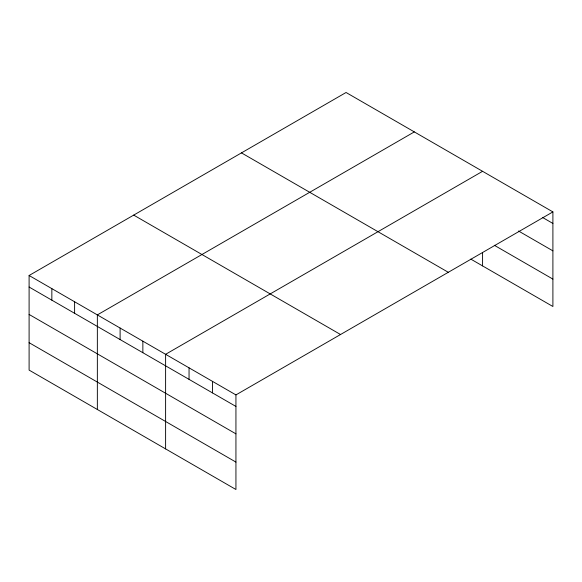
<?xml version="1.0" encoding="UTF-8"?>
<svg xmlns="http://www.w3.org/2000/svg" width="582" height="582" viewBox="0 0 582 582"><rect width="100%" height="100%" fill="white"/><g stroke="black" fill="none" stroke-linecap="round" stroke-linejoin="round"><path stroke-width="0.87" d="M29.1 275.497L235.936 394.909L235.936 489.506L29.1 370.094L29.1 275.497L346.064 92.494L552.9 211.906L552.9 306.503L470.809 259.114M414.319 131.903L97.354 314.898L97.354 409.495M482.58 171.312L165.608 354.307L165.608 448.904M235.936 394.909L552.9 211.906M542.744 217.581L552.9 223.444M518.518 231.003L552.9 250.857M494.3 245.262L552.9 279.098M241.465 152.884L448.3 272.296M133.7 215.107L340.535 334.519M29.1 287.028L235.936 406.44M29.1 314.44L235.936 433.852M29.1 342.682L235.936 462.093M482.58 252.639L482.58 265.901M212.495 381.377L212.495 392.908M189.048 367.839L189.048 379.377M142.859 341.176L142.859 352.707M120.11 328.037L120.11 339.568M74.605 301.767L74.605 313.298M51.849 288.628L51.849 300.167"/></g></svg>
